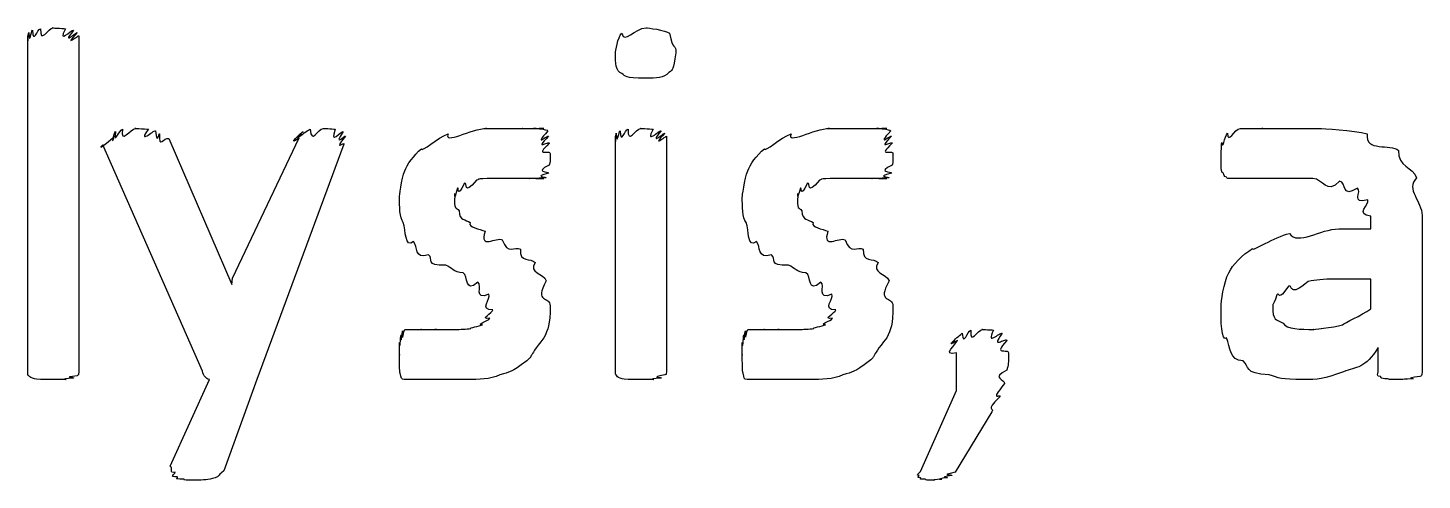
# Model space of a CAD drawing. Header units: millimetres. Extents: x 0 to 216, y 0 to 279.
# Drawn here: x 172.44 to 182.23, y 113.79 to 116.96 of the extents above; entities that cross this region are included whole.
import ezdxf

# ---------------------------------------------------------------- set-up
doc = ezdxf.new("R2010")
doc.units = ezdxf.units.MM
doc.layers.get('0').update_dxf_attribs({"linetype": 'CONTINUOUS'})

msp = doc.modelspace()

# ---------------------------------------------------------------- linework, layer by layer
at = {"color": 0}
for p, q in [((172.442, 114.547), (172.442, 116.906)), ((172.8, 116.906), (172.8, 114.547)), ((176.992, 116.785), (176.992, 116.785)), ((176.568, 114.547), (176.568, 116.2)), ((176.926, 116.2), (176.926, 114.547)), ((173.669, 114.552), (172.969, 116.14)), ((173.432, 116.184), (173.873, 115.159)), ((173.878, 115.203), (174.347, 116.189)), ((174.661, 116.145), (174.049, 114.492)), ((181.872, 115.55), (181.872, 115.638)), ((182.231, 115.644), (182.231, 114.547)), ((181.646, 115.55), (181.872, 115.55)), ((173.873, 115.159), (173.878, 115.203)), ((181.872, 115.197), (181.635, 115.197)), ((181.872, 114.988), (181.872, 115.197)), ((176.109, 115.01), (176.109, 115.01)), ((178.516, 115.01), (178.516, 115.01)), ((178.963, 114.414), (178.963, 114.679)), ((179.327, 114.679), (179.327, 114.679)), ((181.922, 114.547), (181.922, 114.718)), ((173.442, 113.885), (173.718, 114.492)), ((174.049, 114.492), (173.817, 113.852)), ((178.709, 113.847), (178.963, 114.414)), ((179.211, 114.265), (178.952, 113.841))]:
    msp.add_line(p, q, dxfattribs=at)
for points in [[(172.442, 116.906), (172.442, 116.814), (172.443, 116.92), (172.448, 116.928)], [(172.448, 116.928), (172.453, 116.829), (172.464, 116.94), (172.475, 116.944)], [(172.475, 116.944), (172.478, 116.84), (172.508, 116.955), (172.531, 116.955)], [(172.531, 116.955), (172.526, 116.842), (172.586, 116.961), (172.619, 116.961)], [(172.619, 116.961), (172.597, 116.961), (172.685, 116.958), (172.707, 116.955)], [(172.707, 116.955), (172.643, 116.84), (172.751, 116.951), (172.762, 116.944)], [(172.762, 116.944), (172.67, 116.829), (172.785, 116.935), (172.789, 116.928)], [(172.789, 116.928), (172.68, 116.814), (172.8, 116.913), (172.8, 116.906)], [(176.568, 116.785), (176.568, 116.792), (176.582, 116.896), (176.612, 116.923)], [(176.612, 116.923), (176.63, 116.842), (176.702, 116.961), (176.783, 116.961)], [(176.783, 116.961), (176.791, 116.961), (176.918, 116.947), (176.948, 116.923)], [(176.948, 116.923), (176.968, 116.796), (176.992, 116.853), (176.992, 116.785)], [(176.612, 116.641), (176.568, 116.655), (176.568, 116.714), (176.568, 116.785)], [(176.992, 116.785), (176.968, 116.659), (176.976, 116.672), (176.943, 116.647)], [(176.778, 116.608), (176.626, 116.608), (176.641, 116.619), (176.612, 116.641)], [(176.943, 116.647), (176.906, 116.608), (176.857, 116.608), (176.778, 116.608)], [(172.969, 116.14), (172.907, 116.086), (173.046, 116.185), (173.046, 116.2)], [(173.046, 116.2), (173.024, 116.115), (173.048, 116.225), (173.057, 116.233)], [(173.057, 116.233), (173.042, 116.13), (173.084, 116.246), (173.106, 116.25)], [(173.106, 116.25), (173.09, 116.137), (173.163, 116.255), (173.2, 116.255)], [(173.2, 116.255), (173.163, 116.255), (173.266, 116.253), (173.288, 116.25)], [(173.288, 116.25), (173.207, 116.134), (173.327, 116.246), (173.338, 116.239)], [(173.338, 116.239), (173.35, 116.123), (173.361, 116.228), (173.366, 116.217)], [(173.366, 116.217), (173.361, 116.104), (173.395, 116.198), (173.432, 116.184)], [(174.347, 116.189), (174.25, 116.119), (174.363, 116.229), (174.374, 116.233)], [(174.374, 116.233), (174.272, 116.13), (174.402, 116.246), (174.424, 116.25)], [(174.424, 116.25), (174.435, 116.137), (174.476, 116.255), (174.517, 116.255)], [(174.517, 116.255), (174.508, 116.255), (174.578, 116.253), (174.6, 116.25)], [(174.6, 116.25), (174.556, 116.13), (174.644, 116.24), (174.655, 116.233)], [(174.655, 116.233), (174.578, 116.115), (174.672, 116.214), (174.672, 116.2)], [(174.672, 116.2), (174.578, 116.086), (174.668, 116.167), (174.661, 116.145)], [(175.205, 116.112), (175.205, 116.086), (175.318, 116.191), (175.393, 116.217)], [(175.393, 116.217), (175.355, 116.137), (175.559, 116.255), (175.663, 116.255)], [(175.663, 116.255), (175.62, 116.255), (175.751, 116.255), (175.795, 116.255)], [(175.795, 116.255), (175.825, 116.255), (175.879, 116.255), (175.916, 116.255)], [(175.916, 116.255), (175.9, 116.255), (175.984, 116.255), (176.01, 116.255)], [(176.01, 116.255), (175.951, 116.255), (176.054, 116.255), (176.065, 116.255)], [(176.065, 116.255), (175.977, 116.255), (176.088, 116.25), (176.093, 116.239)], [(176.093, 116.239), (175.984, 116.115), (176.098, 116.214), (176.098, 116.2)], [(176.098, 116.2), (175.988, 116.09), (176.103, 116.173), (176.103, 116.151)], [(176.568, 116.2), (176.568, 116.108), (176.57, 116.214), (176.573, 116.222)], [(176.573, 116.222), (176.579, 116.123), (176.59, 116.235), (176.601, 116.239)], [(176.601, 116.239), (176.604, 116.134), (176.634, 116.25), (176.656, 116.25)], [(176.656, 116.25), (176.652, 116.137), (176.711, 116.255), (176.744, 116.255)], [(176.744, 116.255), (176.722, 116.255), (176.81, 116.253), (176.833, 116.25)], [(176.833, 116.25), (176.769, 116.134), (176.877, 116.246), (176.888, 116.239)], [(176.888, 116.239), (176.795, 116.123), (176.911, 116.229), (176.915, 116.222)], [(176.915, 116.222), (176.807, 116.108), (176.926, 116.207), (176.926, 116.2)], [(177.613, 116.112), (177.613, 116.086), (177.726, 116.191), (177.8, 116.217)], [(177.8, 116.217), (177.763, 116.137), (177.967, 116.255), (178.07, 116.255)], [(178.07, 116.255), (178.028, 116.255), (178.158, 116.255), (178.203, 116.255)], [(178.203, 116.255), (178.233, 116.255), (178.286, 116.255), (178.324, 116.255)], [(178.324, 116.255), (178.307, 116.255), (178.391, 116.255), (178.417, 116.255)], [(178.417, 116.255), (178.358, 116.255), (178.461, 116.255), (178.472, 116.255)], [(178.472, 116.255), (178.384, 116.255), (178.496, 116.25), (178.5, 116.239)], [(178.5, 116.239), (178.391, 116.115), (178.506, 116.214), (178.506, 116.2)], [(178.506, 116.2), (178.395, 116.09), (178.511, 116.173), (178.511, 116.151)], [(180.825, 116.156), (180.83, 116.093), (180.844, 116.2), (180.864, 116.222)], [(180.864, 116.222), (180.866, 116.137), (180.913, 116.255), (180.957, 116.255)], [(180.957, 116.255), (180.954, 116.255), (181.052, 116.255), (181.112, 116.255)], [(181.112, 116.255), (181.073, 116.255), (181.233, 116.255), (181.299, 116.255)], [(181.299, 116.255), (181.326, 116.255), (181.438, 116.255), (181.508, 116.255)], [(181.508, 116.255), (181.527, 116.255), (181.752, 116.242), (181.845, 116.217)], [(181.845, 116.217), (181.829, 116.086), (182.01, 116.152), (182.065, 116.101)], [(175.089, 115.958), (175.102, 115.998), (175.153, 116.068), (175.205, 116.112)], [(176.103, 116.151), (175.991, 116.049), (176.109, 116.108), (176.109, 116.079)], [(177.497, 115.958), (177.509, 115.998), (177.56, 116.068), (177.613, 116.112)], [(178.511, 116.151), (178.398, 116.049), (178.516, 116.108), (178.516, 116.079)], [(180.819, 116.057), (180.819, 116.049), (180.821, 116.134), (180.825, 116.156)], [(182.065, 116.101), (182.061, 115.983), (182.166, 115.985), (182.192, 115.908)], [(176.109, 116.079), (176.109, 115.991), (176.106, 116.021), (176.103, 115.997)], [(178.516, 116.079), (178.516, 115.991), (178.514, 116.021), (178.511, 115.997)], [(180.819, 115.991), (180.819, 115.983), (180.819, 116.035), (180.819, 116.057)], [(175.051, 115.776), (175.051, 115.766), (175.063, 115.903), (175.089, 115.958)], [(175.712, 115.903), (175.565, 115.903), (175.627, 115.898), (175.591, 115.892)], [(175.85, 115.903), (175.779, 115.903), (175.763, 115.903), (175.712, 115.903)], [(175.955, 115.903), (175.858, 115.903), (175.89, 115.903), (175.85, 115.903)], [(176.027, 115.903), (175.918, 115.903), (175.984, 115.903), (175.955, 115.903)], [(176.065, 115.903), (175.955, 115.903), (176.044, 115.903), (176.027, 115.903)], [(176.082, 115.908), (175.969, 115.903), (176.072, 115.903), (176.065, 115.903)], [(176.098, 115.941), (175.98, 115.914), (176.088, 115.915), (176.082, 115.908)], [(176.103, 115.997), (175.988, 115.943), (176.101, 115.955), (176.098, 115.941)], [(177.458, 115.776), (177.458, 115.766), (177.471, 115.903), (177.497, 115.958)], [(178.12, 115.903), (177.972, 115.903), (178.034, 115.898), (177.999, 115.892)], [(178.258, 115.903), (178.186, 115.903), (178.171, 115.903), (178.12, 115.903)], [(178.362, 115.903), (178.266, 115.903), (178.297, 115.903), (178.258, 115.903)], [(178.434, 115.903), (178.325, 115.903), (178.391, 115.903), (178.362, 115.903)], [(178.472, 115.903), (178.362, 115.903), (178.452, 115.903), (178.434, 115.903)], [(178.489, 115.908), (178.376, 115.903), (178.479, 115.903), (178.472, 115.903)], [(178.506, 115.941), (178.387, 115.914), (178.496, 115.915), (178.489, 115.908)], [(178.511, 115.997), (178.395, 115.943), (178.508, 115.955), (178.506, 115.941)], [(180.836, 115.941), (180.822, 115.943), (180.822, 115.971), (180.819, 115.991)], [(180.858, 115.914), (180.837, 115.916), (180.843, 115.93), (180.836, 115.941)], [(180.885, 115.903), (180.852, 115.903), (180.865, 115.905), (180.858, 115.914)], [(180.957, 115.903), (180.877, 115.903), (180.899, 115.903), (180.885, 115.903)], [(181.078, 115.903), (180.943, 115.903), (180.99, 115.903), (180.957, 115.903)], [(181.244, 115.903), (181.157, 115.903), (181.125, 115.903), (181.078, 115.903)], [(181.464, 115.903), (181.285, 115.903), (181.31, 115.903), (181.244, 115.903)], [(181.652, 115.886), (181.558, 115.784), (181.537, 115.903), (181.464, 115.903)], [(182.192, 115.908), (182.112, 115.828), (182.231, 115.743), (182.231, 115.644)], [(175.459, 115.836), (175.428, 115.729), (175.442, 115.812), (175.442, 115.798)], [(175.508, 115.87), (175.45, 115.755), (175.47, 115.85), (175.459, 115.836)], [(175.591, 115.892), (175.495, 115.773), (175.53, 115.88), (175.508, 115.87)], [(177.866, 115.836), (177.836, 115.729), (177.85, 115.812), (177.85, 115.798)], [(177.916, 115.87), (177.858, 115.755), (177.877, 115.85), (177.866, 115.836)], [(177.999, 115.892), (177.902, 115.773), (177.938, 115.88), (177.916, 115.87)], [(181.778, 115.836), (181.66, 115.762), (181.703, 115.875), (181.652, 115.886)], [(181.85, 115.754), (181.726, 115.718), (181.811, 115.814), (181.778, 115.836)], [(175.078, 115.594), (175.051, 115.63), (175.051, 115.705), (175.051, 115.776)], [(175.442, 115.798), (175.428, 115.667), (175.45, 115.71), (175.47, 115.677)], [(177.486, 115.594), (177.458, 115.63), (177.458, 115.705), (177.458, 115.776)], [(177.85, 115.798), (177.836, 115.667), (177.858, 115.71), (177.877, 115.677)], [(181.872, 115.638), (181.756, 115.652), (181.864, 115.721), (181.85, 115.754)], [(175.47, 115.677), (175.47, 115.605), (175.516, 115.619), (175.547, 115.594)], [(177.877, 115.677), (177.877, 115.605), (177.924, 115.619), (177.955, 115.594)], [(175.15, 115.462), (175.087, 115.409), (175.096, 115.542), (175.078, 115.594)], [(175.547, 115.594), (175.532, 115.557), (175.615, 115.551), (175.652, 115.533)], [(175.652, 115.533), (175.609, 115.402), (175.732, 115.495), (175.773, 115.473)], [(177.558, 115.462), (177.494, 115.409), (177.504, 115.542), (177.486, 115.594)], [(177.955, 115.594), (177.939, 115.557), (178.022, 115.551), (178.059, 115.533)], [(178.059, 115.533), (178.016, 115.402), (178.139, 115.495), (178.18, 115.473)], [(181.04, 115.412), (181.036, 115.387), (181.195, 115.495), (181.299, 115.517)], [(181.299, 115.517), (181.36, 115.431), (181.517, 115.55), (181.646, 115.55)], [(175.255, 115.368), (175.15, 115.336), (175.183, 115.425), (175.15, 115.462)], [(175.773, 115.473), (175.811, 115.363), (175.858, 115.431), (175.9, 115.407)], [(177.662, 115.368), (177.558, 115.336), (177.59, 115.425), (177.558, 115.462)], [(178.18, 115.473), (178.219, 115.363), (178.266, 115.431), (178.307, 115.407)], [(175.376, 115.296), (175.227, 115.285), (175.295, 115.342), (175.255, 115.368)], [(175.9, 115.407), (175.891, 115.31), (175.974, 115.349), (176.004, 115.313)], [(177.783, 115.296), (177.635, 115.285), (177.702, 115.342), (177.662, 115.368)], [(178.307, 115.407), (178.299, 115.31), (178.381, 115.349), (178.412, 115.313)], [(180.874, 115.241), (180.896, 115.296), (180.969, 115.368), (181.04, 115.412)], [(175.497, 115.241), (175.428, 115.244), (175.42, 115.277), (175.376, 115.296)], [(175.602, 115.175), (175.506, 115.09), (175.537, 115.222), (175.497, 115.241)], [(176.004, 115.313), (175.955, 115.241), (176.062, 115.237), (176.082, 115.186)], [(177.905, 115.241), (177.836, 115.244), (177.828, 115.277), (177.783, 115.296)], [(178.01, 115.175), (177.913, 115.09), (177.945, 115.222), (177.905, 115.241)], [(178.412, 115.313), (178.362, 115.241), (178.47, 115.237), (178.489, 115.186)], [(180.819, 114.999), (180.819, 115.039), (180.837, 115.171), (180.874, 115.241)], [(175.679, 115.092), (175.569, 115.043), (175.635, 115.153), (175.602, 115.175)], [(176.082, 115.186), (175.991, 115.024), (176.109, 115.079), (176.109, 115.01)], [(178.087, 115.092), (177.976, 115.043), (178.043, 115.153), (178.01, 115.175)], [(178.489, 115.186), (178.398, 115.024), (178.516, 115.079), (178.516, 115.01)], [(181.293, 115.147), (181.216, 115.032), (181.229, 115.112), (181.211, 115.087)], [(181.431, 115.181), (181.289, 115.061), (181.329, 115.161), (181.293, 115.147)], [(181.635, 115.197), (181.521, 115.197), (181.489, 115.191), (181.431, 115.181)], [(175.707, 114.982), (175.605, 114.979), (175.697, 115.062), (175.679, 115.092)], [(178.114, 114.982), (178.012, 114.979), (178.104, 115.062), (178.087, 115.092)], [(181.211, 115.087), (181.179, 114.984), (181.183, 115.039), (181.183, 115.01)], [(175.685, 114.922), (175.605, 114.913), (175.707, 114.96), (175.707, 114.982)], [(176.109, 115.01), (176.109, 114.869), (176.094, 114.85), (176.065, 114.784)], [(178.092, 114.922), (178.012, 114.913), (178.114, 114.96), (178.114, 114.982)], [(178.516, 115.01), (178.516, 114.869), (178.501, 114.85), (178.472, 114.784)], [(180.858, 114.784), (180.819, 114.748), (180.819, 114.917), (180.819, 114.999)], [(181.183, 115.01), (181.179, 114.902), (181.206, 114.917), (181.255, 114.888)], [(181.673, 114.877), (181.686, 114.891), (181.802, 114.94), (181.872, 114.988)], [(175.062, 114.806), (175.062, 114.715), (175.069, 114.829), (175.073, 114.833)], [(175.073, 114.833), (175.069, 114.726), (175.081, 114.844), (175.089, 114.844)], [(175.089, 114.844), (175.087, 114.844), (175.114, 114.844), (175.133, 114.844)], [(175.133, 114.844), (175.128, 114.844), (175.179, 114.844), (175.205, 114.844)], [(175.205, 114.844), (175.183, 114.844), (175.268, 114.844), (175.31, 114.844)], [(175.31, 114.844), (175.263, 114.844), (175.395, 114.844), (175.448, 114.844)], [(175.448, 114.844), (175.472, 114.844), (175.522, 114.846), (175.552, 114.85)], [(175.552, 114.85), (175.536, 114.855), (175.613, 114.866), (175.635, 114.877)], [(175.635, 114.877), (175.58, 114.877), (175.674, 114.902), (175.685, 114.922)], [(177.469, 114.806), (177.469, 114.715), (177.476, 114.829), (177.48, 114.833)], [(177.48, 114.833), (177.476, 114.726), (177.488, 114.844), (177.497, 114.844)], [(177.497, 114.844), (177.494, 114.844), (177.522, 114.844), (177.541, 114.844)], [(177.541, 114.844), (177.535, 114.844), (177.587, 114.844), (177.613, 114.844)], [(177.613, 114.844), (177.59, 114.844), (177.676, 114.844), (177.717, 114.844)], [(177.717, 114.844), (177.671, 114.844), (177.803, 114.844), (177.855, 114.844)], [(177.855, 114.844), (177.88, 114.844), (177.929, 114.846), (177.96, 114.85)], [(177.96, 114.85), (177.943, 114.855), (178.02, 114.866), (178.043, 114.877)], [(178.043, 114.877), (177.987, 114.877), (178.081, 114.902), (178.092, 114.922)], [(179.002, 114.817), (179.01, 114.719), (179.04, 114.835), (179.062, 114.839)], [(179.062, 114.839), (179.054, 114.726), (179.112, 114.844), (179.145, 114.844)], [(179.145, 114.844), (179.117, 114.844), (179.2, 114.842), (179.222, 114.839)], [(179.222, 114.839), (179.164, 114.719), (179.268, 114.828), (179.283, 114.817)], [(181.255, 114.888), (181.278, 114.844), (181.378, 114.844), (181.47, 114.844)], [(181.47, 114.844), (181.443, 114.844), (181.61, 114.855), (181.673, 114.877)], [(175.051, 114.751), (175.054, 114.686), (175.058, 114.791), (175.062, 114.806)], [(175.051, 114.668), (175.051, 114.642), (175.051, 114.729), (175.051, 114.751)], [(176.065, 114.784), (175.936, 114.624), (175.999, 114.668), (175.944, 114.624)], [(177.458, 114.751), (177.461, 114.686), (177.465, 114.791), (177.469, 114.806)], [(177.458, 114.668), (177.458, 114.642), (177.458, 114.729), (177.458, 114.751)], [(178.472, 114.784), (178.343, 114.624), (178.406, 114.668), (178.351, 114.624)], [(178.963, 114.679), (178.849, 114.653), (178.965, 114.745), (178.969, 114.767)], [(178.969, 114.767), (178.86, 114.697), (178.986, 114.806), (179.002, 114.817)], [(179.283, 114.817), (179.195, 114.697), (179.307, 114.789), (179.316, 114.767)], [(179.316, 114.767), (179.208, 114.653), (179.327, 114.715), (179.327, 114.679)], [(180.974, 114.624), (180.874, 114.624), (180.887, 114.72), (180.858, 114.784)], [(175.056, 114.536), (175.051, 114.554), (175.051, 114.613), (175.051, 114.668)], [(177.464, 114.536), (177.458, 114.554), (177.458, 114.613), (177.458, 114.668)], [(179.327, 114.679), (179.327, 114.572), (179.323, 114.594), (179.316, 114.558)], [(181.922, 114.718), (181.834, 114.565), (181.767, 114.583), (181.679, 114.547)], [(172.448, 114.519), (172.442, 114.516), (172.442, 114.536), (172.442, 114.547)], [(172.8, 114.547), (172.798, 114.516), (172.796, 114.526), (172.789, 114.519)], [(173.685, 114.513), (173.677, 114.516), (173.671, 114.537), (173.669, 114.552)], [(175.084, 114.492), (175.062, 114.492), (175.063, 114.505), (175.056, 114.536)], [(175.944, 114.624), (175.829, 114.536), (175.829, 114.547), (175.756, 114.525)], [(176.573, 114.525), (176.568, 114.52), (176.568, 114.538), (176.568, 114.547)], [(176.926, 114.547), (176.924, 114.52), (176.922, 114.531), (176.915, 114.525)], [(177.491, 114.492), (177.469, 114.492), (177.471, 114.505), (177.464, 114.536)], [(178.351, 114.624), (178.237, 114.536), (178.237, 114.547), (178.164, 114.525)], [(179.316, 114.558), (179.197, 114.502), (179.306, 114.493), (179.299, 114.464)], [(181.156, 114.525), (180.974, 114.536), (181.025, 114.58), (180.974, 114.624)], [(181.679, 114.547), (181.539, 114.492), (181.497, 114.492), (181.398, 114.492)], [(181.938, 114.513), (181.907, 114.513), (181.922, 114.531), (181.922, 114.547)], [(182.231, 114.547), (182.231, 114.513), (182.225, 114.52), (182.214, 114.513)], [(172.475, 114.502), (172.453, 114.505), (172.455, 114.515), (172.448, 114.519)], [(172.531, 114.492), (172.478, 114.494), (172.489, 114.499), (172.475, 114.502)], [(172.619, 114.492), (172.526, 114.492), (172.555, 114.492), (172.531, 114.492)], [(172.707, 114.492), (172.597, 114.492), (172.654, 114.492), (172.619, 114.492)], [(172.762, 114.502), (172.643, 114.494), (172.732, 114.494), (172.707, 114.492)], [(172.789, 114.519), (172.67, 114.505), (172.776, 114.51), (172.762, 114.502)], [(173.718, 114.492), (173.696, 114.494), (173.696, 114.502), (173.685, 114.513)], [(175.145, 114.492), (175.087, 114.492), (175.098, 114.492), (175.084, 114.492)], [(175.238, 114.492), (175.139, 114.492), (175.169, 114.492), (175.145, 114.492)], [(175.37, 114.492), (175.216, 114.492), (175.278, 114.492), (175.238, 114.492)], [(175.525, 114.492), (175.428, 114.492), (175.417, 114.492), (175.37, 114.492)], [(175.756, 114.525), (175.686, 114.492), (175.609, 114.492), (175.525, 114.492)], [(176.601, 114.502), (176.579, 114.505), (176.58, 114.516), (176.573, 114.525)], [(176.656, 114.492), (176.604, 114.494), (176.615, 114.499), (176.601, 114.502)], [(176.744, 114.492), (176.652, 114.492), (176.681, 114.492), (176.656, 114.492)], [(176.833, 114.492), (176.722, 114.492), (176.78, 114.492), (176.744, 114.492)], [(176.888, 114.502), (176.769, 114.494), (176.857, 114.494), (176.833, 114.492)], [(176.915, 114.525), (176.795, 114.505), (176.901, 114.51), (176.888, 114.502)], [(177.552, 114.492), (177.494, 114.492), (177.505, 114.492), (177.491, 114.492)], [(177.646, 114.492), (177.546, 114.492), (177.577, 114.492), (177.552, 114.492)], [(177.778, 114.492), (177.624, 114.492), (177.686, 114.492), (177.646, 114.492)], [(177.932, 114.492), (177.836, 114.492), (177.825, 114.492), (177.778, 114.492)], [(178.164, 114.525), (178.094, 114.492), (178.016, 114.492), (177.932, 114.492)], [(179.299, 114.464), (179.184, 114.323), (179.28, 114.401), (179.266, 114.37)], [(181.398, 114.492), (181.234, 114.492), (181.229, 114.502), (181.156, 114.525)], [(181.988, 114.497), (181.929, 114.499), (181.949, 114.505), (181.938, 114.513)], [(182.076, 114.492), (181.973, 114.492), (182.01, 114.493), (181.988, 114.497)], [(182.164, 114.497), (182.05, 114.492), (182.116, 114.492), (182.076, 114.492)], [(182.214, 114.513), (182.09, 114.499), (182.186, 114.5), (182.164, 114.497)], [(179.266, 114.37), (179.153, 114.26), (179.233, 114.303), (179.211, 114.265)], [(173.476, 113.841), (173.427, 113.834), (173.465, 113.867), (173.442, 113.885)], [(173.817, 113.852), (173.765, 113.808), (173.79, 113.814), (173.757, 113.803)], [(178.699, 113.819), (178.672, 113.816), (178.701, 113.836), (178.709, 113.847)], [(173.492, 113.808), (173.427, 113.808), (173.476, 113.827), (173.476, 113.841)], [(173.536, 113.792), (173.45, 113.794), (173.503, 113.801), (173.492, 113.808)], [(173.619, 113.786), (173.489, 113.786), (173.559, 113.789), (173.536, 113.792)], [(173.757, 113.803), (173.703, 113.786), (173.681, 113.786), (173.619, 113.786)], [(178.709, 113.803), (178.676, 113.801), (178.701, 113.812), (178.699, 113.819)], [(178.743, 113.792), (178.688, 113.79), (178.717, 113.796), (178.709, 113.803)], [(178.798, 113.786), (178.717, 113.786), (178.756, 113.789), (178.743, 113.792)], [(178.858, 113.792), (178.764, 113.786), (178.822, 113.786), (178.798, 113.786)], [(178.897, 113.803), (178.793, 113.79), (178.872, 113.792), (178.858, 113.792)], [(178.93, 113.819), (178.82, 113.801), (178.911, 113.807), (178.897, 113.803)], [(178.952, 113.841), (178.834, 113.816), (178.937, 113.827), (178.93, 113.819)]]:
    msp.add_open_spline(points, degree=3, dxfattribs=at)

doc.saveas('drawing.dxf')
